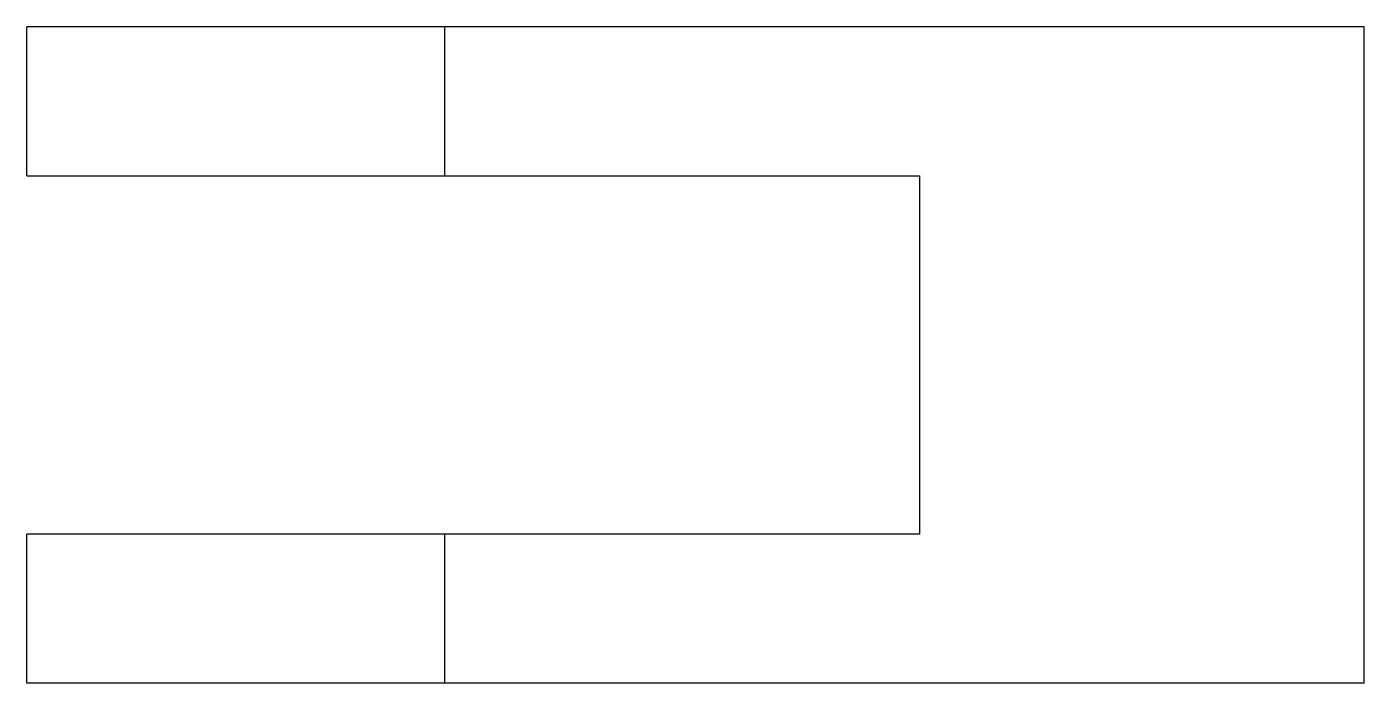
# Model space of a CAD drawing. Header units: metres. Extents: x -9.9 to 34.9, y -22 to 0.
import ezdxf

# ---------------------------------------------------------------- set-up
doc = ezdxf.new("R2010")
doc.units = ezdxf.units.M

msp = doc.modelspace()

# ---------------------------------------------------------------- linework, layer by layer
for points in [[(-9.9, -5), (-9.9, -4.9), (-9.9, -4.8), (-9.9, -4.7), (-9.9, -4.6), (-9.9, -4.5), (-9.9, -4.4), (-9.9, -4.3), (-9.9, -4.2), (-9.9, -4.1), (-9.9, -4), (-9.9, -3.9), (-9.9, -3.8), (-9.9, -3.7), (-9.9, -3.6), (-9.9, -3.5), (-9.9, -3.4), (-9.9, -3.3), (-9.9, -3.2), (-9.9, -3.1), (-9.9, -3), (-9.9, -2.9), (-9.9, -2.8), (-9.9, -2.7), (-9.9, -2.6), (-9.9, -2.5), (-9.9, -2.4), (-9.9, -2.3), (-9.9, -2.2), (-9.9, -2.1), (-9.9, -2), (-9.9, -1.9), (-9.9, -1.8), (-9.9, -1.7), (-9.9, -1.6), (-9.9, -1.5), (-9.9, -1.4), (-9.9, -1.3), (-9.9, -1.2), (-9.9, -1.1), (-9.9, -1), (-9.9, -0.9), (-9.9, -0.8), (-9.9, -0.7), (-9.9, -0.6), (-9.9, -0.5), (-9.9, -0.4), (-9.9, -0.3), (-9.9, -0.2), (-9.9, -0.1), (-9.9, 0)], [(4.1, 0), (4.051, 0), (4.002, 0), (3.953, 0), (3.862, 0), (3.717, 0), (3.572, 0), (3.427, 0), (3.207, 0), (2.973, 0), (2.74, 0), (2.484, 0), (2.174, 0), (1.863, 0), (1.553, 0), (1.199, 0), (0.827, 0), (0.456, 0), (0.078, 0), (-0.336, 0), (-0.751, 0), (-1.165, 0), (-1.592, 0), (-2.028, 0), (-2.464, 0), (-2.9, 0), (-3.336, 0), (-3.772, 0), (-4.208, 0), (-4.635, 0), (-5.049, 0), (-5.464, 0), (-5.878, 0), (-6.256, 0), (-6.627, 0), (-6.999, 0), (-7.353, 0), (-7.663, 0), (-7.974, 0), (-8.284, 0), (-8.54, 0), (-8.773, 0), (-9.007, 0), (-9.227, 0), (-9.372, 0), (-9.517, 0), (-9.662, 0), (-9.753, 0), (-9.802, 0), (-9.851, 0), (-9.9, 0)], [(4.1, -5), (4.1, -4.9), (4.1, -4.8), (4.1, -4.7), (4.1, -4.6), (4.1, -4.5), (4.1, -4.4), (4.1, -4.3), (4.1, -4.2), (4.1, -4.1), (4.1, -4), (4.1, -3.9), (4.1, -3.8), (4.1, -3.7), (4.1, -3.6), (4.1, -3.5), (4.1, -3.4), (4.1, -3.3), (4.1, -3.2), (4.1, -3.1), (4.1, -3), (4.1, -2.9), (4.1, -2.8), (4.1, -2.7), (4.1, -2.6), (4.1, -2.5), (4.1, -2.4), (4.1, -2.3), (4.1, -2.2), (4.1, -2.1), (4.1, -2), (4.1, -1.9), (4.1, -1.8), (4.1, -1.7), (4.1, -1.6), (4.1, -1.5), (4.1, -1.4), (4.1, -1.3), (4.1, -1.2), (4.1, -1.1), (4.1, -1), (4.1, -0.9), (4.1, -0.8), (4.1, -0.7), (4.1, -0.6), (4.1, -0.5), (4.1, -0.4), (4.1, -0.3), (4.1, -0.2), (4.1, -0.1), (4.1, 0)], [(34.9, 0), (34.284, 0), (33.668, 0), (33.052, 0), (32.436, 0), (31.82, 0), (31.204, 0), (30.588, 0), (29.972, 0), (29.356, 0), (28.74, 0), (28.124, 0), (27.508, 0), (26.892, 0), (26.276, 0), (25.66, 0), (25.044, 0), (24.428, 0), (23.812, 0), (23.196, 0), (22.58, 0), (21.964, 0), (21.348, 0), (20.732, 0), (20.116, 0), (19.5, 0), (18.884, 0), (18.268, 0), (17.652, 0), (17.036, 0), (16.42, 0), (15.804, 0), (15.188, 0), (14.572, 0), (13.956, 0), (13.34, 0), (12.724, 0), (12.108, 0), (11.492, 0), (10.876, 0), (10.26, 0), (9.644, 0), (9.028, 0), (8.412, 0), (7.796, 0), (7.18, 0), (6.564, 0), (5.948, 0), (5.332, 0), (4.716, 0), (4.1, 0)], [(34.9, -22), (34.9, -21.56), (34.9, -21.12), (34.9, -20.68), (34.9, -20.24), (34.9, -19.8), (34.9, -19.36), (34.9, -18.92), (34.9, -18.48), (34.9, -18.04), (34.9, -17.6), (34.9, -17.16), (34.9, -16.72), (34.9, -16.28), (34.9, -15.84), (34.9, -15.4), (34.9, -14.96), (34.9, -14.52), (34.9, -14.08), (34.9, -13.64), (34.9, -13.2), (34.9, -12.76), (34.9, -12.32), (34.9, -11.88), (34.9, -11.44), (34.9, -11), (34.9, -10.56), (34.9, -10.12), (34.9, -9.68), (34.9, -9.24), (34.9, -8.8), (34.9, -8.36), (34.9, -7.92), (34.9, -7.48), (34.9, -7.04), (34.9, -6.6), (34.9, -6.16), (34.9, -5.72), (34.9, -5.28), (34.9, -4.84), (34.9, -4.4), (34.9, -3.96), (34.9, -3.52), (34.9, -3.08), (34.9, -2.64), (34.9, -2.2), (34.9, -1.76), (34.9, -1.32), (34.9, -0.88), (34.9, -0.44), (34.9, 0)], [(-9.9, -5), (-9.851, -5), (-9.802, -5), (-9.753, -5), (-9.662, -5), (-9.517, -5), (-9.372, -5), (-9.227, -5), (-9.007, -5), (-8.773, -5), (-8.54, -5), (-8.284, -5), (-7.974, -5), (-7.663, -5), (-7.353, -5), (-6.999, -5), (-6.627, -5), (-6.256, -5), (-5.878, -5), (-5.464, -5), (-5.049, -5), (-4.635, -5), (-4.208, -5), (-3.772, -5), (-3.336, -5), (-2.9, -5), (-2.464, -5), (-2.028, -5), (-1.592, -5), (-1.165, -5), (-0.751, -5), (-0.336, -5), (0.078, -5), (0.456, -5), (0.827, -5), (1.199, -5), (1.553, -5), (1.863, -5), (2.174, -5), (2.484, -5), (2.74, -5), (2.973, -5), (3.207, -5), (3.427, -5), (3.572, -5), (3.717, -5), (3.862, -5), (3.953, -5), (4.002, -5), (4.051, -5), (4.1, -5)], [(4.1, -5), (4.418, -5), (4.736, -5), (5.054, -5), (5.372, -5), (5.69, -5), (6.008, -5), (6.326, -5), (6.644, -5), (6.962, -5), (7.28, -5), (7.598, -5), (7.916, -5), (8.234, -5), (8.552, -5), (8.87, -5), (9.188, -5), (9.506, -5), (9.824, -5), (10.142, -5), (10.46, -5), (10.778, -5), (11.096, -5), (11.414, -5), (11.732, -5), (12.05, -5), (12.368, -5), (12.686, -5), (13.004, -5), (13.322, -5), (13.64, -5), (13.958, -5), (14.276, -5), (14.594, -5), (14.912, -5), (15.23, -5), (15.548, -5), (15.866, -5), (16.184, -5), (16.502, -5), (16.82, -5), (17.138, -5), (17.456, -5), (17.774, -5), (18.092, -5), (18.41, -5), (18.728, -5), (19.046, -5), (19.364, -5), (19.682, -5), (20, -5)], [(20, -5), (20, -5.24), (20, -5.48), (20, -5.72), (20, -5.96), (20, -6.2), (20, -6.44), (20, -6.68), (20, -6.92), (20, -7.16), (20, -7.4), (20, -7.64), (20, -7.88), (20, -8.12), (20, -8.36), (20, -8.6), (20, -8.84), (20, -9.08), (20, -9.32), (20, -9.56), (20, -9.8), (20, -10.04), (20, -10.28), (20, -10.52), (20, -10.76), (20, -11), (20, -11.24), (20, -11.48), (20, -11.72), (20, -11.96), (20, -12.2), (20, -12.44), (20, -12.68), (20, -12.92), (20, -13.16), (20, -13.4), (20, -13.64), (20, -13.88), (20, -14.12), (20, -14.36), (20, -14.6), (20, -14.84), (20, -15.08), (20, -15.32), (20, -15.56), (20, -15.8), (20, -16.04), (20, -16.28), (20, -16.52), (20, -16.76), (20, -17)], [(4.1, -17), (4.051, -17), (4.002, -17), (3.953, -17), (3.862, -17), (3.717, -17), (3.572, -17), (3.427, -17), (3.207, -17), (2.973, -17), (2.74, -17), (2.484, -17), (2.174, -17), (1.863, -17), (1.553, -17), (1.199, -17), (0.827, -17), (0.456, -17), (0.078, -17), (-0.336, -17), (-0.751, -17), (-1.165, -17), (-1.592, -17), (-2.028, -17), (-2.464, -17), (-2.9, -17), (-3.336, -17), (-3.772, -17), (-4.208, -17), (-4.635, -17), (-5.049, -17), (-5.464, -17), (-5.878, -17), (-6.256, -17), (-6.627, -17), (-6.999, -17), (-7.353, -17), (-7.663, -17), (-7.974, -17), (-8.284, -17), (-8.54, -17), (-8.773, -17), (-9.007, -17), (-9.227, -17), (-9.372, -17), (-9.517, -17), (-9.662, -17), (-9.753, -17), (-9.802, -17), (-9.851, -17), (-9.9, -17)], [(-9.9, -22), (-9.9, -21.9), (-9.9, -21.8), (-9.9, -21.7), (-9.9, -21.6), (-9.9, -21.5), (-9.9, -21.4), (-9.9, -21.3), (-9.9, -21.2), (-9.9, -21.1), (-9.9, -21), (-9.9, -20.9), (-9.9, -20.8), (-9.9, -20.7), (-9.9, -20.6), (-9.9, -20.5), (-9.9, -20.4), (-9.9, -20.3), (-9.9, -20.2), (-9.9, -20.1), (-9.9, -20), (-9.9, -19.9), (-9.9, -19.8), (-9.9, -19.7), (-9.9, -19.6), (-9.9, -19.5), (-9.9, -19.4), (-9.9, -19.3), (-9.9, -19.2), (-9.9, -19.1), (-9.9, -19), (-9.9, -18.9), (-9.9, -18.8), (-9.9, -18.7), (-9.9, -18.6), (-9.9, -18.5), (-9.9, -18.4), (-9.9, -18.3), (-9.9, -18.2), (-9.9, -18.1), (-9.9, -18), (-9.9, -17.9), (-9.9, -17.8), (-9.9, -17.7), (-9.9, -17.6), (-9.9, -17.5), (-9.9, -17.4), (-9.9, -17.3), (-9.9, -17.2), (-9.9, -17.1), (-9.9, -17)], [(20, -17), (19.682, -17), (19.364, -17), (19.046, -17), (18.728, -17), (18.41, -17), (18.092, -17), (17.774, -17), (17.456, -17), (17.138, -17), (16.82, -17), (16.502, -17), (16.184, -17), (15.866, -17), (15.548, -17), (15.23, -17), (14.912, -17), (14.594, -17), (14.276, -17), (13.958, -17), (13.64, -17), (13.322, -17), (13.004, -17), (12.686, -17), (12.368, -17), (12.05, -17), (11.732, -17), (11.414, -17), (11.096, -17), (10.778, -17), (10.46, -17), (10.142, -17), (9.824, -17), (9.506, -17), (9.188, -17), (8.87, -17), (8.552, -17), (8.234, -17), (7.916, -17), (7.598, -17), (7.28, -17), (6.962, -17), (6.644, -17), (6.326, -17), (6.008, -17), (5.69, -17), (5.372, -17), (5.054, -17), (4.736, -17), (4.418, -17), (4.1, -17)], [(4.1, -22), (4.1, -21.9), (4.1, -21.8), (4.1, -21.7), (4.1, -21.6), (4.1, -21.5), (4.1, -21.4), (4.1, -21.3), (4.1, -21.2), (4.1, -21.1), (4.1, -21), (4.1, -20.9), (4.1, -20.8), (4.1, -20.7), (4.1, -20.6), (4.1, -20.5), (4.1, -20.4), (4.1, -20.3), (4.1, -20.2), (4.1, -20.1), (4.1, -20), (4.1, -19.9), (4.1, -19.8), (4.1, -19.7), (4.1, -19.6), (4.1, -19.5), (4.1, -19.4), (4.1, -19.3), (4.1, -19.2), (4.1, -19.1), (4.1, -19), (4.1, -18.9), (4.1, -18.8), (4.1, -18.7), (4.1, -18.6), (4.1, -18.5), (4.1, -18.4), (4.1, -18.3), (4.1, -18.2), (4.1, -18.1), (4.1, -18), (4.1, -17.9), (4.1, -17.8), (4.1, -17.7), (4.1, -17.6), (4.1, -17.5), (4.1, -17.4), (4.1, -17.3), (4.1, -17.2), (4.1, -17.1), (4.1, -17)], [(4.1, -22), (4.051, -22), (4.002, -22), (3.953, -22), (3.862, -22), (3.717, -22), (3.572, -22), (3.427, -22), (3.207, -22), (2.973, -22), (2.74, -22), (2.484, -22), (2.174, -22), (1.863, -22), (1.553, -22), (1.199, -22), (0.827, -22), (0.456, -22), (0.078, -22), (-0.336, -22), (-0.751, -22), (-1.165, -22), (-1.592, -22), (-2.028, -22), (-2.464, -22), (-2.9, -22), (-3.336, -22), (-3.772, -22), (-4.208, -22), (-4.635, -22), (-5.049, -22), (-5.464, -22), (-5.878, -22), (-6.256, -22), (-6.627, -22), (-6.999, -22), (-7.353, -22), (-7.663, -22), (-7.974, -22), (-8.284, -22), (-8.54, -22), (-8.773, -22), (-9.007, -22), (-9.227, -22), (-9.372, -22), (-9.517, -22), (-9.662, -22), (-9.753, -22), (-9.802, -22), (-9.851, -22), (-9.9, -22)], [(34.9, -22), (34.284, -22), (33.668, -22), (33.052, -22), (32.436, -22), (31.82, -22), (31.204, -22), (30.588, -22), (29.972, -22), (29.356, -22), (28.74, -22), (28.124, -22), (27.508, -22), (26.892, -22), (26.276, -22), (25.66, -22), (25.044, -22), (24.428, -22), (23.812, -22), (23.196, -22), (22.58, -22), (21.964, -22), (21.348, -22), (20.732, -22), (20.116, -22), (19.5, -22), (18.884, -22), (18.268, -22), (17.652, -22), (17.036, -22), (16.42, -22), (15.804, -22), (15.188, -22), (14.572, -22), (13.956, -22), (13.34, -22), (12.724, -22), (12.108, -22), (11.492, -22), (10.876, -22), (10.26, -22), (9.644, -22), (9.028, -22), (8.412, -22), (7.796, -22), (7.18, -22), (6.564, -22), (5.948, -22), (5.332, -22), (4.716, -22), (4.1, -22)]]:
    msp.add_lwpolyline(points)

doc.saveas('drawing.dxf')
